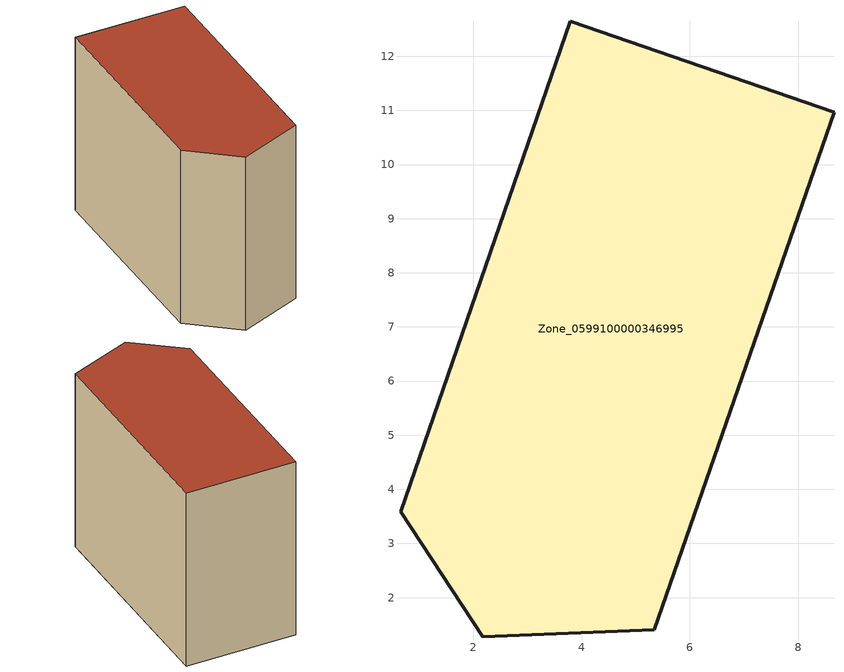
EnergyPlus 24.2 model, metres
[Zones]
Zone_0599100000346995
 floor ground (C_G): 5.34,1.41 2.17,1.27 0.66,3.59 3.79,12.65 8.66,10.96 z0
 wall outside (C_F): 3.79,12.65 0.66,3.59 2.17,1.27 5.34,1.41 8.66,10.96 3.79,12.65 z0:8.69
 roof outside (C_R): 2.17,1.27 5.34,1.41 8.66,10.96 3.79,12.65 0.66,3.59 z8.69
[BUILDING]
Pand.0599100000346995: North Axis=0; Terrain=City; Loads Convergence Tolerance Value=0.04; Temperature Convergence Tolerance Value=0.4; Solar Distribution=FullExterior; Maximum Number of Warmup Days=25; Minimum Number of Warmup Days=1
[Site:Location]
Rotterdam.The.Hague.AP_ZH_NLD Design_Conditions: Latitude=51.96; Longitude=4.45; Time Zone=1; Elevation=-4.5
[SITE:GROUNDTEMPERATURE:BUILDINGSURFACE]
18, 18, 18, 18, 18, 18, 18, 18, 18, 18, 18, 18
[MATERIAL] Thermal Absorptance=0.9; Solar Absorptance=0.7; Visible Absorptance=0.7
Name | Roughness | Thickness | Conductivity | Density | Specific Heat
G.TI.1992-2005 | MediumSmooth | 0.15 | 0.06 | 540 | 1210
F.TI.1992-2005 | Rough | 0.3 | 0.12 | 1920 | 840
R.TI.1992-2005 | MediumRough | 0.2 | 0.08 | 1500 | 1000
[CONSTRUCTION]
C_G: G.TI.1992-2005
C_F: F.TI.1992-2005
C_R: R.TI.1992-2005
[ZONE]
Zone_0599100000346995: Type=1; Multiplier=1; Ceiling Height=Autocalculate; Volume=Autocalculate; Floor Area=autocalculate; Part of Total Floor Area=Yes
[ZONEINFILTRATION:DESIGNFLOWRATE]
Infil_Zone_0599100000346995: Zone or ZoneList or Space or SpaceList=Zone_0599100000346995; Schedule=AlwaysOn; Design Flow Rate Calculation Method=Flow/Area; Flow Rate per Floor Area=0.0015; Constant Term Coefficient=1; Temperature Term Coefficient=0; Velocity Term Coefficient=0; Velocity Squared Term Coefficient=0
[HVACTEMPLATE:ZONE:IDEALLOADSAIRSYSTEM]
Zone_0599100000346995: Maximum Heating Supply Air Temperature=50; Minimum Cooling Supply Air Temperature=13; Maximum Heating Supply Air Humidity Ratio=0.0156; Minimum Cooling Supply Air Humidity Ratio=0.0077; Heating Limit=NoLimit; Cooling Limit=NoLimit; Dehumidification Control Type=ConstantSensibleHeatRatio; Cooling Sensible Heat Ratio=0.7; Dehumidification Setpoint=60; Humidification Control Type=None; Humidification Setpoint=30; Outdoor Air Method=None; Outdoor Air Flow Rate per Person=0.00944; Outdoor Air Flow Rate per Zone Floor Area=0; Outdoor Air Flow Rate per Zone=0; Demand Controlled Ventilation Type=None; Outdoor Air Economizer Type=NoEconomizer; Heat Recovery Type=None; Sensible Heat Recovery Effectiveness=0.7; Latent Heat Recovery Effectiveness=0.65
[ZONECONTROL:THERMOSTAT]
ThermostatControl_Zone_0599100000346995: Zone or ZoneList=Zone_0599100000346995; Control Type Schedule=DualSetpointControlType; Control 1=Thermostat_Zone_0599100000346995; Temperature Difference Between Cutout And Setpoint=0
[THERMOSTATSETPOINT:DUALSETPOINT]
Thermostat_Zone_0599100000346995: Heating Setpoint Temperature Schedule=HeatingSetpoint_Zone_0599100000346995; Cooling Setpoint Temperature Schedule=CoolingSetpoint_Zone_0599100000346995
[SCHEDULE:COMPACT]
HeatingSetpoint_Zone_0599100000346995: Through: 12/31, For: AllDays, Until: 24:00, 21
CoolingSetpoint_Zone_0599100000346995: Through: 12/31, For: AllDays, Until: 24:00, 24
DualSetpointControlType: Through: 12/31, For: AllDays, Until: 24:00, 4
AlwaysOn: Through: 12/31, For: AllDays, Until: 24:00, 1
